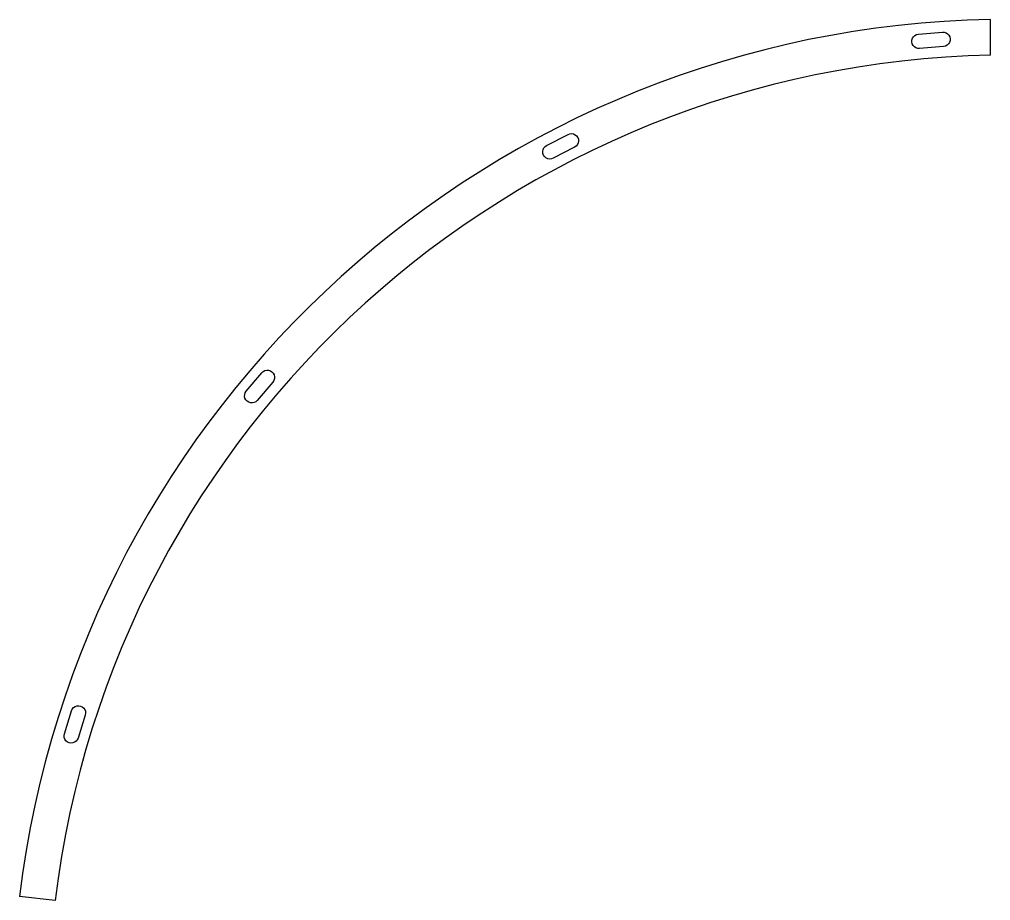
# Model space of a CAD drawing. Header units: inches. Extents: x 31 to 438, y 17 to 386.
import ezdxf

# ---------------------------------------------------------------- set-up
doc = ezdxf.new("R2010")
doc.units = ezdxf.units.IN
doc.header["$MEASUREMENT"] = 0

msp = doc.modelspace()

# ---------------------------------------------------------------- linework, layer by layer
at = {"color": 7, "true_color": 0xffffff}
for p, q in [((437.78, 371.09), (437.77, 386.09)), ((46.27, 17.28), (31.36, 19.03))]:
    msp.add_line(p, q, dxfattribs=at)
for points in [[(418.12, 374.77), (408.08, 373.92, -1.007922), (407.57, 379.9), (417.6, 380.75, -1.007171)], [(263.7, 332.63), (254.74, 328.01, -1.007383), (251.99, 333.35), (260.95, 337.96, -1.007316)], [(137.4, 234.33), (130.89, 226.62, -1.007614), (126.31, 230.49), (132.81, 238.19, -1.007593)], [(58.9, 94.94), (55.9, 85.31, -1.007614), (50.17, 87.1), (53.17, 96.72, -1.007593)]]:
    msp.add_lwpolyline(points, format="xyb", close=True, dxfattribs=at)
for centre, radius, start, end in [((445.97, -31.5), 417.68, 91.1248, 173.0508), ((445.98, -31.49), 402.67, 91.1661, 173.0423)]:
    msp.add_arc(centre, radius, start, end, dxfattribs=at)

doc.saveas('drawing.dxf')
